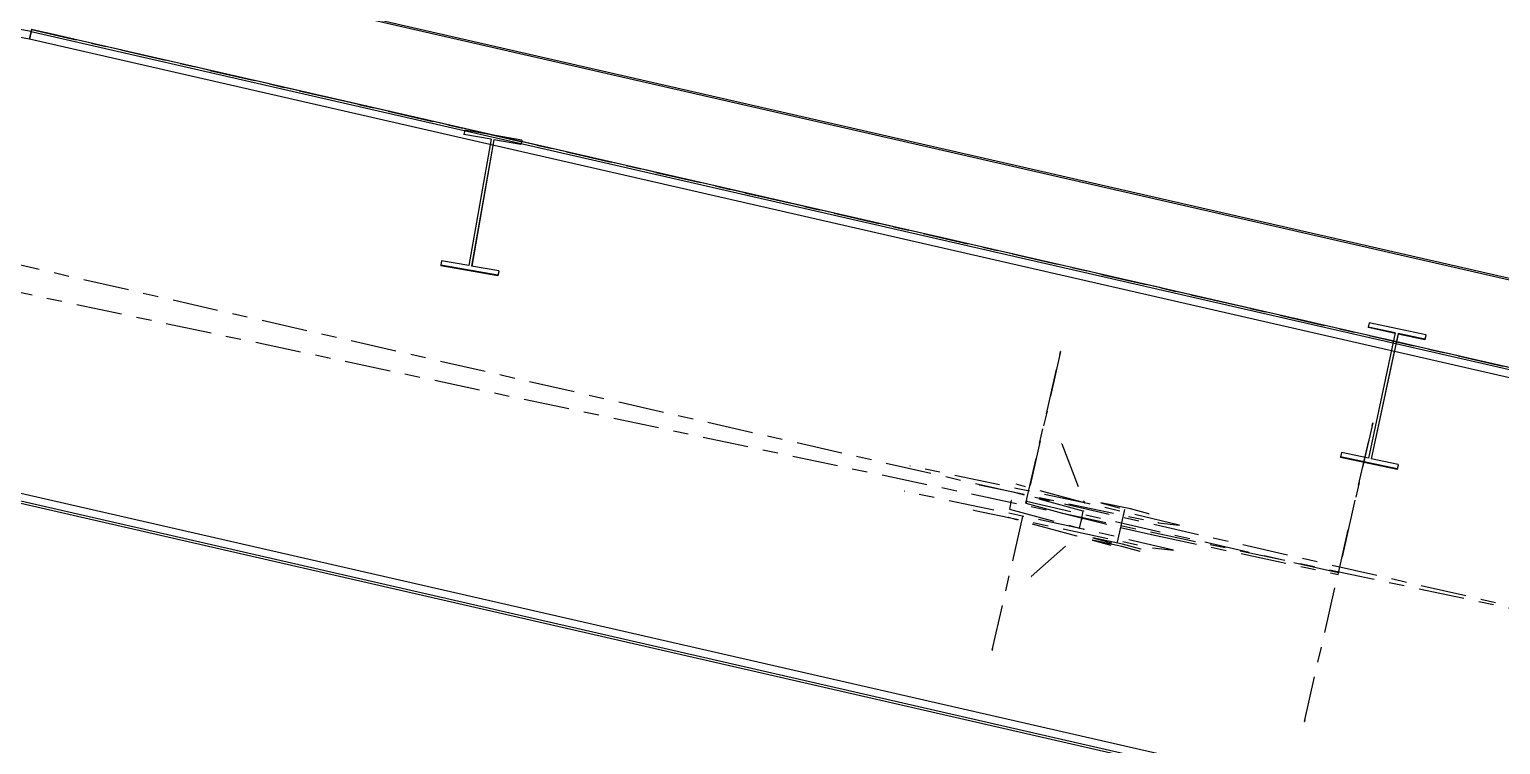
# Model space of a CAD drawing. Header units: millimetres. Extents: x 2368 to 8313, y 7493 to 11698.
# Drawn here: x 6586.8 to 6683.3, y 11299.7 to 11346.6 of the extents above; entities that cross this region are included whole.
import ezdxf

# ---------------------------------------------------------------- set-up
doc = ezdxf.new("R2010")
doc.units = ezdxf.units.MM
doc.linetypes.add('XKITLINE00', pattern=[0])
doc.linetypes.add('XKITLINE03', pattern=[6, 3, -1, 1, -1])

msp = doc.modelspace()

# ---------------------------------------------------------------- linework, layer by layer
at = {"color": 8, "linetype": 'XKITLINE00'}
for p, q in [((6586.764, 11345.9807), (6256.5408, 11404.8066)), ((6586.8768, 11346.4735), (6256.6051, 11405.308)), ((6913.737, 11277.5446), (6588.1553, 11352.0597)), ((6913.7593, 11277.6421), (6588.1776, 11352.1572)), ((6586.8728, 11346.456), (6586.7601, 11345.9638)), ((6912.3419, 11271.4486), (6586.7601, 11345.9638)), ((6586.764, 11345.9807), (6586.91, 11346.6185)), ((6912.4545, 11271.9408), (6586.8728, 11346.456)), ((6617.2035, 11339.6668), (6586.9059, 11346.6009)), ((6615.3107, 11340.0001), (6615.26, 11339.7125)), ((6619.0531, 11339.341), (6615.3107, 11340.0001)), ((6617.0386, 11339.3993), (6615.26, 11339.7125)), ((6617.0386, 11339.3993), (6615.579, 11331.1099)), ((6617.2238, 11339.3666), (6615.7641, 11331.0772)), ((6617.166, 11339.0049), (6615.7696, 11331.0763)), ((6619.0024, 11339.0534), (6617.2238, 11339.3666)), ((6619.0531, 11339.341), (6619.0024, 11339.0534)), ((6676.2322, 11326.157), (6619.0365, 11339.2472)), ((6619.0531, 11339.3072), (6619.0423, 11339.2459)), ((6619.0531, 11339.3072), (6619.0473, 11339.3082)), ((6619.0531, 11339.341), (6619.0531, 11339.3072)), ((6613.8004, 11331.4231), (6613.7497, 11331.1355)), ((6615.579, 11331.1099), (6613.8004, 11331.4231)), ((6617.4921, 11330.4764), (6613.7497, 11331.1355)), ((6613.7497, 11331.1355), (6613.7497, 11331.1036)), ((6617.4921, 11330.4446), (6613.7497, 11331.1036)), ((6617.5428, 11330.764), (6615.7641, 11331.0772)), ((6617.5428, 11330.764), (6617.4921, 11330.4764)), ((6617.5428, 11330.7321), (6617.4921, 11330.4446)), ((6617.4921, 11330.4764), (6617.4921, 11330.4446)), ((6617.5428, 11330.7321), (6617.5373, 11330.7331)), ((6617.5428, 11330.764), (6617.5428, 11330.7321)), ((6674.6441, 11327.3677), (6674.5831, 11327.0821)), ((6678.3602, 11326.5736), (6674.6441, 11327.3677)), ((6676.3492, 11326.7047), (6674.5831, 11327.0821)), ((6674.5831, 11327.0821), (6674.5831, 11327.0407)), ((6676.3408, 11326.6652), (6674.5831, 11327.0407)), ((6676.3492, 11326.7047), (6674.5908, 11318.4732)), ((6676.5331, 11326.6654), (6674.7747, 11318.4339)), ((6676.5331, 11326.6242), (6676.4239, 11326.1131)), ((6678.2992, 11326.288), (6676.5331, 11326.6654)), ((6676.5331, 11326.6654), (6676.5331, 11326.6242)), ((6678.2992, 11326.2469), (6676.5331, 11326.6242)), ((6678.3602, 11326.5736), (6678.2992, 11326.288)), ((6678.3602, 11326.5324), (6678.2992, 11326.2469)), ((6678.3602, 11326.5324), (6678.3518, 11326.5342)), ((6678.3602, 11326.5736), (6678.3602, 11326.5324)), ((6676.2873, 11325.4739), (6674.7826, 11318.4322)), ((6734.7818, 11312.7569), (6676.4155, 11326.115)), ((6678.2992, 11326.288), (6678.2992, 11326.2469)), ((6672.8247, 11318.8506), (6672.7637, 11318.565)), ((6674.5908, 11318.4732), (6672.8247, 11318.8506)), ((6676.4798, 11317.7709), (6672.7637, 11318.565)), ((6672.7637, 11318.565), (6672.7637, 11318.5262)), ((6676.4798, 11317.7324), (6672.7637, 11318.5262)), ((6676.5408, 11318.0565), (6674.7747, 11318.4339)), ((6676.5408, 11318.0565), (6676.4798, 11317.7709)), ((6676.5408, 11318.0179), (6676.4798, 11317.7324)), ((6676.4798, 11317.7709), (6676.4798, 11317.7324)), ((6676.5408, 11318.0179), (6676.533, 11318.0196)), ((6676.5408, 11318.0565), (6676.5408, 11318.0179)), ((6822.2715, 11261.4652), (6580.1059, 11316.8891)), ((6905.7208, 11242.5189), (6580.139, 11317.034)), ((6905.8334, 11243.011), (6580.2517, 11317.5262))]:
    msp.add_line(p, q, dxfattribs=at)
at = {"color": 8, "linetype": 'XKITLINE03'}
for p, q in [((6586.9059, 11346.6009), (6912.4876, 11272.0857)), ((6912.4877, 11272.0857), (6586.9059, 11346.6009)), ((6692.5882, 11306.7796), (6528.5883, 11341.528)), ((6909.0876, 11257.2298), (6583.5058, 11331.745)), ((6909.0877, 11257.2298), (6583.5059, 11331.745)), ((6615.6209, 11330.7741), (6615.6209, 11330.8059)), ((6654.405, 11325.4709), (6652.1534, 11315.633)), ((6654.3821, 11325.3711), (6654.405, 11325.4709)), ((6652.1306, 11315.5331), (6654.3821, 11325.3711)), ((6672.6013, 11310.848), (6674.8529, 11320.686)), ((6674.8757, 11320.7859), (6672.6241, 11310.9479)), ((6674.8529, 11320.686), (6674.8757, 11320.7859)), ((6654.4713, 11319.4229), (6655.9584, 11315.551)), ((6656.2707, 11315.4793), (6644.5293, 11317.9671)), ((6674.6218, 11318.1293), (6674.6218, 11318.1679)), ((6649.0728, 11316.7318), (6660.8141, 11314.2441)), ((6655.9584, 11315.551), (6651.49, 11316.7658)), ((6655.8915, 11313.8227), (6644.1502, 11316.3105)), ((6655.892, 11315.0101), (6651.3154, 11316.2544)), ((6648.6936, 11315.0752), (6660.435, 11312.5874)), ((6649.9216, 11305.8816), (6652.1306, 11315.5331)), ((6651.1665, 11315.6945), (6651.0567, 11315.1239)), ((6651.0567, 11315.1239), (6655.6333, 11313.8797)), ((6652.1535, 11315.6335), (6652.1307, 11315.5336)), ((6652.1307, 11315.5336), (6654.5149, 11314.8595)), ((6672.6242, 11310.9484), (6652.1535, 11315.6335)), ((6654.5149, 11314.8595), (6658.3277, 11313.9235)), ((6655.7823, 11314.4396), (6655.892, 11315.0101)), ((6662.1806, 11314.0908), (6656.2707, 11315.4793)), ((6658.9793, 11315.1425), (6657.0445, 11315.5525)), ((6657.0445, 11315.5525), (6658.2526, 11315.224)), ((6658.5981, 11315.1053), (6658.1075, 11312.9614)), ((6660.1875, 11314.814), (6658.9793, 11315.1425)), ((6655.4588, 11313.3682), (6650.9905, 11314.583)), ((6655.6333, 11313.8797), (6655.7823, 11314.4396)), ((6661.8014, 11312.4342), (6655.8915, 11313.8227)), ((6658.3277, 11313.9235), (6660.3725, 11313.4695)), ((6660.8141, 11314.2441), (6662.1806, 11314.0908)), ((6652.4774, 11310.7111), (6655.4588, 11313.3682)), ((6658.4173, 11312.6868), (6656.4825, 11313.0968)), ((6656.4825, 11313.0968), (6657.6906, 11312.7683)), ((6658.453, 11312.8427), (6656.5182, 11313.2527)), ((6656.5182, 11313.2527), (6657.7263, 11312.9242)), ((6660.3725, 11313.4695), (6672.6014, 11310.8485)), ((6659.6255, 11312.3584), (6658.4173, 11312.6868)), ((6659.6611, 11312.5143), (6658.453, 11312.8427)), ((6660.435, 11312.5874), (6661.8014, 11312.4342)), ((6670.3923, 11301.1965), (6672.6013, 11310.848)), ((6649.9445, 11305.9814), (6649.9216, 11305.8816)), ((6670.4152, 11301.2963), (6670.3923, 11301.1965))]:
    msp.add_line(p, q, dxfattribs=at)
at = {"color": 8, "linetype": 'XKITLINE00'}
for centre in [(6586.9059, 11346.6009), (6586.9059, 11346.6009), (6615.6209, 11330.7741), (6654.405, 11325.4709), (6654.405, 11325.4709), (6654.3821, 11325.3711), (6654.3821, 11325.3711), (6674.8529, 11320.686), (6674.8529, 11320.686), (6674.8757, 11320.7859), (6674.8757, 11320.7859), (6654.4713, 11319.4229), (6644.5293, 11317.9671), (6674.6218, 11318.1293), (6649.0728, 11316.7318), (6651.49, 11316.7658), (6644.1502, 11316.3105), (6651.3154, 11316.2544), (6648.6936, 11315.0752), (6651.0567, 11315.1239), (6651.0567, 11315.1239), (6651.1665, 11315.6945), (6652.1306, 11315.5331), (6652.1306, 11315.5331), (6652.1307, 11315.5336), (6652.1307, 11315.5336), (6652.1534, 11315.633), (6652.1535, 11315.6335), (6652.1535, 11315.6335), (6654.5149, 11314.8595), (6654.5149, 11314.8595), (6655.892, 11315.0101), (6655.892, 11315.0101), (6655.9584, 11315.551), (6655.9584, 11315.551), (6656.2707, 11315.4793), (6656.2707, 11315.4793), (6657.0445, 11315.5525), (6657.0445, 11315.5525), (6658.2526, 11315.224), (6658.5981, 11315.1053), (6658.9793, 11315.1425), (6658.9793, 11315.1425), (6660.1875, 11314.814), (6650.9905, 11314.583), (6655.6333, 11313.8797), (6655.6333, 11313.8797), (6655.7823, 11314.4396), (6655.7823, 11314.4396), (6655.8915, 11313.8227), (6655.8915, 11313.8227), (6658.3277, 11313.9235), (6658.3277, 11313.9235), (6660.8141, 11314.2441), (6660.8141, 11314.2441), (6662.1806, 11314.0908), (6662.1806, 11314.0908), (6655.4588, 11313.3682), (6655.4588, 11313.3682), (6656.4825, 11313.0968), (6656.4825, 11313.0968), (6656.5182, 11313.2527), (6656.5182, 11313.2527), (6657.7263, 11312.9242), (6658.1075, 11312.9614), (6660.3725, 11313.4695), (6660.3725, 11313.4695), (6657.6906, 11312.7683), (6658.4173, 11312.6868), (6658.4173, 11312.6868), (6658.453, 11312.8427), (6658.453, 11312.8427), (6659.6255, 11312.3584), (6659.6611, 11312.5143), (6660.435, 11312.5874), (6660.435, 11312.5874), (6661.8014, 11312.4342), (6661.8014, 11312.4342), (6672.6241, 11310.9479), (6672.6242, 11310.9484), (6652.4774, 11310.7111), (6672.6013, 11310.848), (6672.6013, 11310.848), (6672.6014, 11310.8485), (6649.9216, 11305.8816), (6649.9216, 11305.8816), (6649.9445, 11305.9814), (6670.4152, 11301.2963), (6670.3923, 11301.1965), (6670.3923, 11301.1965)]:
    msp.add_circle(centre, 0.004, dxfattribs=at)

doc.saveas('drawing.dxf')
